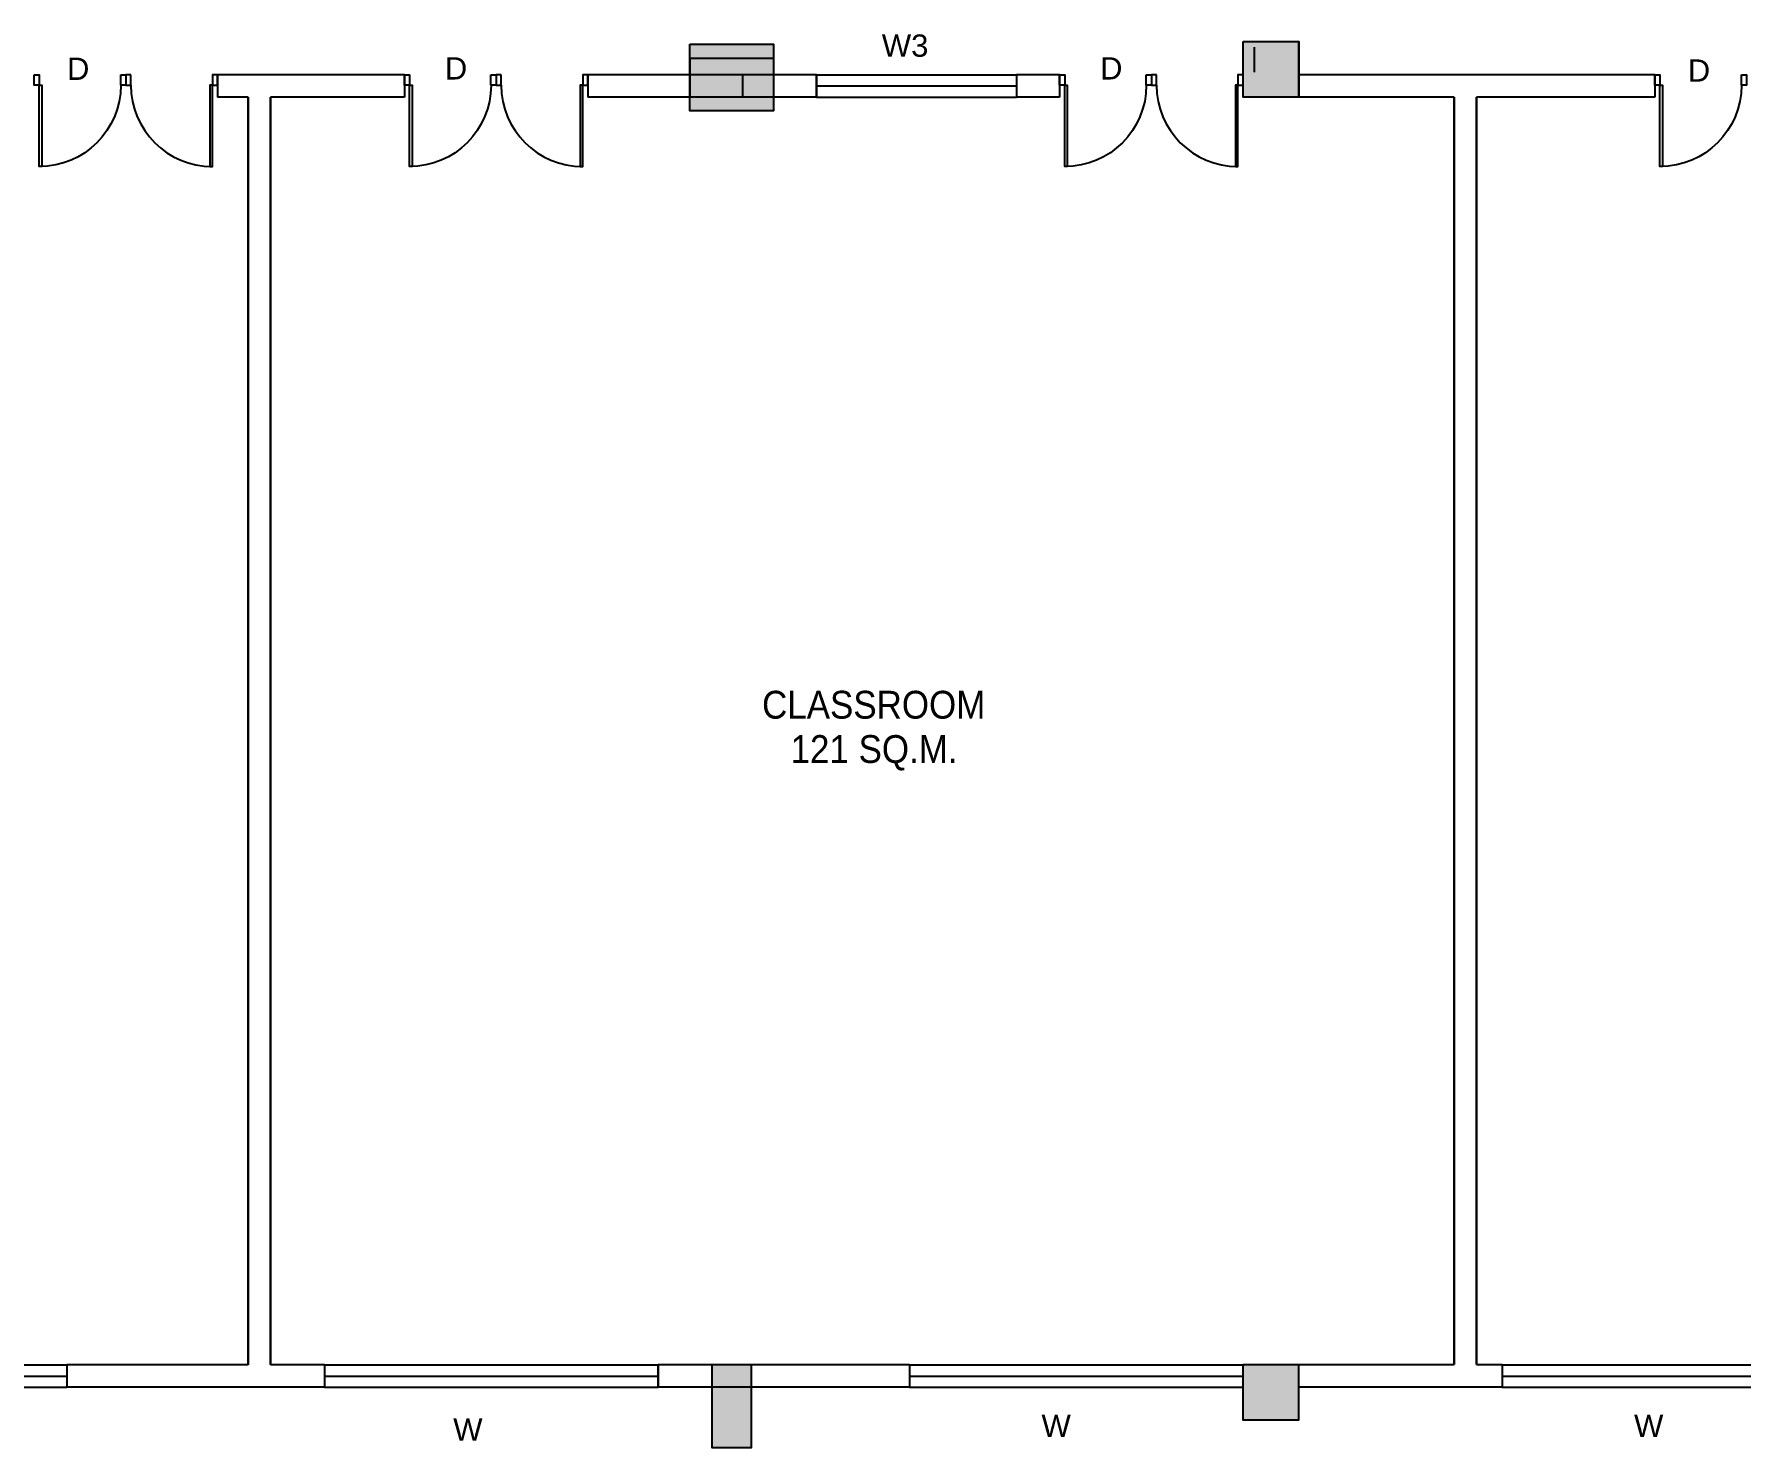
# Model space of a CAD drawing. Extents: x 53439 to 79867, y -144071 to -73305.
# Drawn here: x 65864 to 67400, y -99752 to -98480 of the extents above; entities that cross this region are included whole.
import ezdxf

# ---------------------------------------------------------------- set-up
doc = ezdxf.new("R2010")
doc.units = 0
doc.header["$LTSCALE"] = 0.1
doc.header["$MEASUREMENT"] = 0
doc.layers.get('0').update_dxf_attribs({"linetype": 'CONTINUOUS'})
for name, color, linetype in [('DOOR', 30, 'CONTINUOUS'), ('LAYER4', 130, 'CONTINUOUS'), ('TEXT', 7, 'CONTINUOUS'), ('THIN_HA', 253, 'CONTINUOUS'), ('WALL', 6, 'CONTINUOUS'), ('WIN', 102, 'CONTINUOUS')]:
    doc.layers.add(name, color=color, linetype=linetype)
doc.styles.add('DIM', font='arial.ttf', dxfattribs={"width": 0.7, "height": 1})
doc.styles.add('DUTCH', font='arial.ttf')

# ---------------------------------------------------------------- blocks, each defined once
blk = doc.blocks.new('A$C764D24B9')
at = {"layer": 'DOOR'}
for points in [[(0.056, 0.111), (0.083, 0.111), (0.083, 1), (0.056, 1)], [(0, 0), (0.056, 0), (0.056, 0.111), (0, 0.111)], [(0.944, 0), (1, 0), (1, 0.111), (0.944, 0.111)]]:
    blk.add_lwpolyline(points, close=True, dxfattribs=at)
blk.add_arc((0.056, 0.111), 0.889, 0, 90, dxfattribs=at)
blk = doc.blocks.new('YTTU')
at = {"layer": 'THIN_HA', "linetype": 'CONTINUOUS', "ltscale": 0.1}
blk.add_hatch(color=2, dxfattribs=at).paths.add_polyline_path([(-6879.58, -1156.369), (-6878.83, -1156.369), (-6878.83, -1156.969), (-6879.58, -1156.969)])
at = {"layer": 'THIN_HA', "color": 2, "linetype": 'CONTINUOUS', "ltscale": 0.1}
blk.add_lwpolyline([(-6879.58, -1156.369), (-6878.83, -1156.369), (-6878.83, -1156.969), (-6879.58, -1156.969)], close=True, dxfattribs=at)
blk = doc.blocks.new('HYTYH')
at = {"layer": 'THIN_HA', "linetype": 'CONTINUOUS', "ltscale": 0.1}
for points in [[(-6852.905, -1156.344), (-6852.405, -1156.344), (-6852.405, -1156.844), (-6852.905, -1156.844)], [(-6857.68, -1168.239), (-6857.33, -1168.239), (-6857.33, -1168.989), (-6857.68, -1168.989)], [(-6852.905, -1168.239), (-6852.405, -1168.239), (-6852.405, -1168.739), (-6852.905, -1168.739)]]:
    blk.add_hatch(color=2, dxfattribs=at).paths.add_polyline_path(points)
at = {"layer": 'THIN_HA', "color": 2, "linetype": 'CONTINUOUS', "ltscale": 0.1}
for points in [[(-6852.905, -1156.344), (-6852.405, -1156.344), (-6852.405, -1156.844), (-6852.905, -1156.844)], [(-6857.68, -1168.239), (-6857.33, -1168.239), (-6857.33, -1168.989), (-6857.68, -1168.989)], [(-6852.905, -1168.239), (-6852.405, -1168.239), (-6852.405, -1168.739), (-6852.905, -1168.739)]]:
    blk.add_lwpolyline(points, close=True, dxfattribs=at)
at = {"layer": 'THIN_HA', "color": 2, "linetype": 'CONTINUOUS'}
blk.add_blockref('YTTU', (21.7, 0), dxfattribs=at)

msp = doc.modelspace()

# ---------------------------------------------------------------- hatches: boundary and pattern name
at = {"layer": 'LAYER4', "linetype": 'CONTINUOUS', "ltscale": 0.1}
for color, points in [(256, [(66951.95, -98487.05), (67001.95, -98487.05), (67001.95, -98537.05), (66951.95, -98537.05)]), (7, [(66454.45, -98537.05), (66454.45, -98502.05), (66529.45, -98502.05), (66529.45, -98537.05)])]:
    msp.add_hatch(color=color, dxfattribs=at).paths.add_polyline_path(points)

# ---------------------------------------------------------------- linework, layer by layer
for p, q in [((66961.95, -98492.04, 0), (66961.95, -98512.04, 0)), ((66961.95, -98494.54, 0), (66961.95, -98514.54, 0)), ((66501.95, -98537.05), (66501.95, -98517.05)), ((66529.45, -98517.05), (66529.45, -98537.05))]:
    msp.add_line(p, q, dxfattribs=at)
at = {"layer": 'LAYER4', "color": 7, "linetype": 'CONTINUOUS', "ltscale": 0.1}
for p, q in [((66491.95, -98517.05), (66399.45, -98517.05)), ((66491.95, -98537.05), (66399.45, -98537.05))]:
    msp.add_line(p, q, dxfattribs=at)
at = {"layer": 'LAYER4', "linetype": 'CONTINUOUS', "ltscale": 0.1}
msp.add_lwpolyline([(66951.95, -98487.05), (67001.95, -98487.05), (67001.95, -98537.05), (66951.95, -98537.05)], close=True, dxfattribs=at)
at = {"layer": 'LAYER4', "color": 7, "linetype": 'CONTINUOUS', "ltscale": 0.1}
msp.add_lwpolyline([(66454.45, -98537.05), (66454.45, -98502.05), (66529.45, -98502.05), (66529.45, -98537.05)], close=True, dxfattribs=at)
at = {"layer": 'WALL', "linetype": 'CONTINUOUS', "ltscale": 0.1}
for p, q in [((66197.51, -98517.05), (66029.45, -98517.05)), ((66197.51, -98517.05), (66029.45, -98517.05)), ((66029.45, -98517.05), (66029.45, -98537.05)), ((66197.51, -98517.05, 0), (66197.51, -98537.05, 0)), ((66445.7, -98517.05), (66362.51, -98517.05)), ((66445.7, -98517.05), (66362.51, -98517.05)), ((66362.51, -98517.05, 0), (66362.51, -98537.05, 0)), ((66471.95, -98517.05), (66399.45, -98517.05)), ((66529.45, -98517.05), (66491.95, -98517.05)), ((66529.45, -98517.05), (66511.95, -98517.05)), ((66529.45, -98517.05), (66527.42, -98517.05)), ((66529.45, -98517.05), (66527.42, -98517.05)), ((66529.45, -98517.05), (66527.42, -98517.05)), ((66568.2, -98517.05), (66529.45, -98517.05)), ((66568.2, -98517.05), (66529.45, -98517.05)), ((66568.2, -98517.05), (66529.45, -98517.05)), ((66568.2, -98517.05), (66529.45, -98517.05)), ((66568.2, -98517.05), (66529.45, -98517.05)), ((66568.2, -98517.05), (66568.2, -98537.05)), ((66786.95, -98517.05, 0), (66748.2, -98517.05, 0)), ((66786.95, -98517.05, 0), (66748.2, -98517.05, 0)), ((66786.95, -98517.05, 0), (66748.2, -98517.05, 0)), ((66786.95, -98517.05, 0), (66748.2, -98517.05, 0)), ((66786.95, -98517.05, 0), (66748.2, -98517.05, 0)), ((66748.2, -98517.05), (66748.2, -98537.05)), ((66786.95, -98517.05, 0), (66786.95, -98537.05, 0)), ((67322.35, -98517.05), (67001.95, -98517.05, 0)), ((67322.35, -98517.05), (67001.95, -98517.05, 0)), ((67322.35, -98517.05), (67001.95, -98517.05, 0)), ((67322.35, -98517.05), (67001.95, -98517.05, 0)), ((67322.35, -98517.05), (67001.95, -98517.05, 0)), ((67001.95, -98517.05, 0), (67001.95, -98537.05, 0)), ((67001.95, -98517.05, 0), (67001.95, -98537.05, 0)), ((67322.35, -98517.05), (67322.35, -98537.05)), ((66056.95, -98537.05), (66029.45, -98537.05)), ((66056.95, -99676.55), (66056.95, -98537.05)), ((66056.95, -99676.55), (66056.95, -98537.05)), ((66056.95, -99676.55), (66056.95, -98537.05)), ((66056.95, -99676.55), (66056.95, -98537.05)), ((66056.95, -98537.05), (66056.95, -99677.05)), ((66076.95, -99676.55), (66076.95, -98537.05)), ((66197.51, -98537.05), (66076.95, -98537.05)), ((66076.95, -98537.05), (66076.95, -99676.55)), ((66076.95, -99676.55), (66076.95, -98537.05)), ((66076.95, -98537.05), (66076.95, -99676.55)), ((66076.95, -98537.05), (66076.95, -99676.55)), ((66076.95, -99676.55), (66076.95, -98537.05)), ((66076.95, -98537.05), (66076.95, -99676.55)), ((66076.95, -99676.55), (66076.95, -98537.05)), ((66076.95, -98537.05), (66076.95, -99676.55)), ((66076.95, -98537.05), (66076.95, -99677.05)), ((66501.95, -98537.05), (66362.51, -98537.05)), ((66471.95, -98537.05), (66399.45, -98537.05)), ((66471.95, -98537.05), (66399.45, -98537.05)), ((66491.95, -98537.05), (66467.4, -98537.05)), ((66529.45, -98537.05), (66491.95, -98537.05)), ((66529.45, -98537.05), (66511.95, -98537.05)), ((66529.45, -98537.05), (66511.95, -98537.05)), ((66568.2, -98537.05), (66529.45, -98537.05)), ((66568.2, -98537.05), (66529.45, -98537.05)), ((66568.2, -98537.05), (66529.45, -98537.05)), ((66786.95, -98537.05, 0), (66748.2, -98537.05, 0)), ((66786.95, -98537.05, 0), (66748.2, -98537.05, 0)), ((66786.95, -98537.05, 0), (66748.2, -98537.05, 0)), ((67141.95, -98537.05, 0), (67001.95, -98537.05, 0)), ((67141.95, -98537.05, 0), (67001.95, -98537.05, 0)), ((67141.95, -98537.05, 0), (67001.95, -98537.05, 0)), ((67141.95, -99676.55), (67141.95, -98537.05)), ((67141.95, -98537.05), (67141.95, -99676.55)), ((67141.95, -99676.55), (67141.95, -98537.05)), ((67141.95, -98537.05), (67141.95, -99676.55)), ((67141.95, -98537.05), (67141.95, -99676.55)), ((67141.95, -99676.55), (67141.95, -98537.05)), ((67141.95, -98537.05), (67141.95, -99676.55)), ((67141.95, -99676.55), (67141.95, -98537.05)), ((67141.95, -98537.05), (67141.95, -99676.55)), ((67141.95, -98537.05), (67141.95, -99676.55)), ((67322.35, -98537.05), (67161.95, -98537.05, 0)), ((67322.35, -98537.05), (67161.95, -98537.05, 0)), ((67322.35, -98537.05), (67161.95, -98537.05, 0)), ((67322.35, -98537.05), (67161.95, -98537.05)), ((67161.95, -99676.55), (67161.95, -98537.05)), ((67161.95, -98537.05), (67161.95, -99676.55)), ((67161.95, -99676.55), (67161.95, -98537.05)), ((67161.95, -98537.05), (67161.95, -99676.55)), ((67161.95, -98537.05), (67161.95, -99676.55)), ((67161.95, -99676.55), (67161.95, -98537.05)), ((67161.95, -98537.05), (67161.95, -99676.55)), ((67161.95, -99676.55), (67161.95, -98537.05)), ((67161.95, -98537.05), (67161.95, -99676.55)), ((67161.95, -98537.05), (67161.95, -99676.55)), ((66056.95, -99677.05), (65893.81, -99677.05)), ((66056.95, -99677.05), (65893.81, -99677.05)), ((66056.95, -99677.05), (65893.81, -99677.05)), ((66056.95, -99677.05), (65893.81, -99677.05)), ((65893.81, -99677.05, 0), (65893.81, -99697.05, 0)), ((66125.7, -99677.05), (66076.95, -99677.05)), ((66125.7, -99677.05), (66125.7, -99697.05)), ((66125.7, -99677.05), (66125.7, -99697.05)), ((66651.95, -99677.05), (66425.7, -99677.05)), ((66425.7, -99677.05), (66425.7, -99697.05)), ((66425.7, -99697.05), (66425.7, -99677.05)), ((66651.95, -99677.05), (66509.45, -99677.05)), ((66651.95, -99677.05), (66509.45, -99677.05)), ((66651.95, -99677.05), (66509.45, -99677.05)), ((66651.95, -99677.05), (66651.95, -99697.05)), ((67141.95, -99677.05), (67001.95, -99677.05)), ((67141.95, -99677.05), (67001.95, -99677.05)), ((67141.95, -99677.05), (67001.95, -99677.05)), ((67141.95, -99677.05), (67001.95, -99677.05)), ((67184.95, -99677.05), (67161.95, -99677.05)), ((67184.95, -99677.05), (67184.95, -99697.05)), ((67184.95, -99677.05, 0), (67184.95, -99697.05, 0)), ((66125.7, -99697.05), (65893.81, -99697.05)), ((66125.7, -99697.05), (66117.7, -99697.05)), ((66651.95, -99697.05), (66425.7, -99697.05)), ((67184.95, -99697.05), (67001.95, -99697.05))]:
    msp.add_line(p, q, dxfattribs=at)
for points in [[(66568.2, -98537.05), (66568.2, -98517.05)], [(66125.7, -99677.05), (66125.7, -99697.05)], [(66125.7, -99677.05), (66125.7, -99697.05)], [(66651.95, -99677.05), (66651.95, -99697.05)], [(67184.95, -99677.05), (67184.95, -99697.05)]]:
    msp.add_lwpolyline(points, dxfattribs=at)
at = {"layer": 'WIN'}
for p, q in [((66568.2, -98517.05), (66748.2, -98517.05)), ((66568.2, -98527.05), (66748.2, -98527.05)), ((66568.2, -98537.05), (66748.2, -98537.05)), ((65593.81, -99677.05, 0), (65893.81, -99677.05, 0)), ((66125.7, -99677.05), (66425.7, -99677.05)), ((66651.95, -99677.05), (66951.95, -99677.05)), ((67184.95, -99677.05, 0), (67484.95, -99677.05, 0)), ((65593.81, -99687.05, 0), (65893.81, -99687.05, 0)), ((65593.81, -99697.05, 0), (65893.81, -99697.05, 0)), ((66125.7, -99687.05), (66425.7, -99687.05)), ((66125.7, -99697.05), (66425.7, -99697.05)), ((66651.95, -99687.05), (66951.95, -99687.05)), ((66651.95, -99697.05), (66951.95, -99697.05)), ((67184.95, -99687.05, 0), (67484.95, -99687.05, 0)), ((67184.95, -99697.05, 0), (67484.95, -99697.05, 0))]:
    msp.add_line(p, q, dxfattribs=at)

# ---------------------------------------------------------------- block references
at = {"layer": 'THIN_HA', "color": 2, "linetype": 'CONTINUOUS', "xscale": 100, "yscale": 100, "zscale": 100}
msp.add_blockref('HYTYH', (752242.42, 17147.37), dxfattribs=at)
at = {"layer": 'WALL', "linetype": 'CONTINUOUS', "ltscale": 0.1, "yscale": 82.50000000116415, "rotation": 180}
for p, xscale, zscale in [((65864.45, -98517.05, 0), -82.50000000116415, 82.50000000115048), ((66029.45, -98517.05, 0), 82.50000000116415, 82.50000000116415), ((66197.51, -98517.05, 0), -82.50000000116415, 82.50000000115048), ((66362.51, -98517.05, 0), 82.50000000116415, 82.50000000116415), ((66786.95, -98517.05, 0), -82.50000000116415, 82.50000000115048), ((66951.95, -98517.05, 0), 82.50000000116415, 82.50000000116415), ((67322.35, -98517.05), -82.50000000116415, 82.50000000115048)]:
    msp.add_blockref('A$C764D24B9', p, dxfattribs=dict(at, xscale=xscale, zscale=zscale))

# ---------------------------------------------------------------- texts
at = {"style": 'DIM'}
for s, p in [('W3', (66626.98, -98500.76)), ('D', (65893.98, -98521.59, 0)), ('D', (66233.86, -98521.24, 0)), ('D', (66823.29, -98521.24, 0)), ('D', (67351.94, -98523.15, 0)), ('W', (66241.43, -99745.13)), ('W', (66770.64, -99741.81, 0)), ('W', (67303.64, -99741.81))]:
    msp.add_text(s, height=20, dxfattribs=at).set_placement(p)
at = {"layer": 'TEXT', "style": 'DUTCH', "width": 0.9}
for s, p in [('CLASSROOM', (66519.24, -99095.88, 0)), ('121 SQ.M.', (66544.9, -99135.73))]:
    msp.add_text(s, height=25, dxfattribs=at).set_placement(p)

doc.saveas('drawing.dxf')
